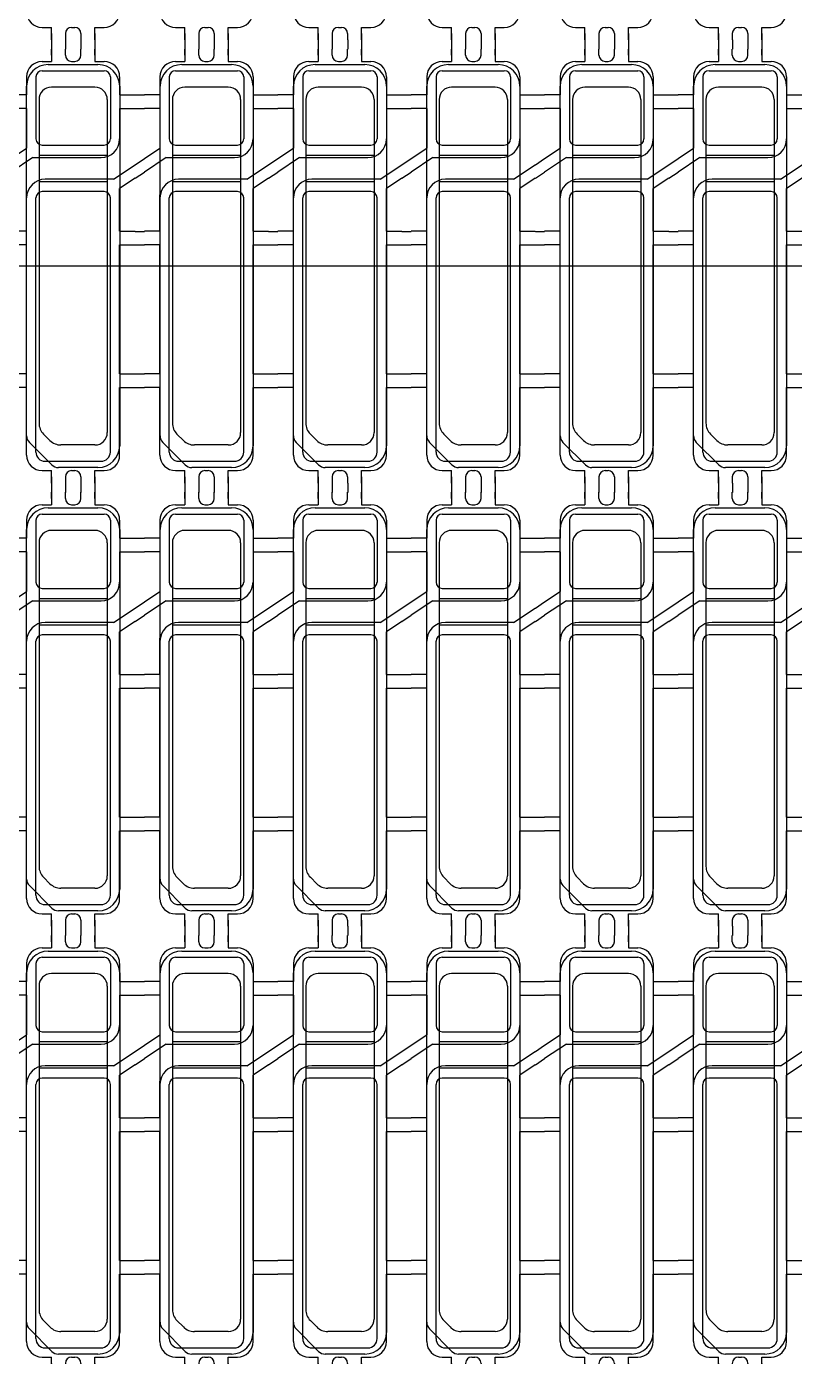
# Model space of a CAD drawing. Header units: millimetres. Extents: x -992 to 1678, y 98 to 1000.
# Drawn here: x -688.29 to -675.91, y 553.78 to 575.23 of the extents above; entities that cross this region are included whole.
import ezdxf

# ---------------------------------------------------------------- set-up
doc = ezdxf.new("R2010")
doc.units = ezdxf.units.MM
doc.linetypes.add('CENTER', pattern=[10.16, 6.35, -1.27, 1.27, -1.27])
for name, color, linetype in [('1', 3, 'Continuous'), ('b etching', 1, 'Continuous'), ('CEN', 8, 'CENTER'), ('PPA', 2, 'Continuous')]:
    doc.layers.add(name, color=color, linetype=linetype)

# ---------------------------------------------------------------- blocks, each defined once
blk = doc.blocks.new('e1')
at = {"layer": '1'}
for p, q in [((-947.058, 906.581), (-947.058, 906.481)), ((-947.058, 906.481), (-947.058, 906.581)), ((-947.058, 906.581), (-947.058, 906.381)), ((-946.358, 906.581), (-946.358, 906.481)), ((-946.358, 906.481), (-946.358, 906.581)), ((-946.358, 906.581), (-946.358, 906.381)), ((-946.358, 906.381), (-946.208, 906.381)), ((-947.458, 906.131), (-947.458, 905.841)), ((-945.958, 906.131), (-945.958, 905.841)), ((-947.458, 905.841), (-947.708, 905.841)), ((-945.958, 905.841), (-945.708, 905.841)), ((-947.458, 905.621), (-947.708, 905.621)), ((-947.458, 905.621), (-947.458, 904.981)), ((-945.958, 905.621), (-945.958, 905.131)), ((-945.958, 905.621), (-945.708, 905.621)), ((-947.358, 904.831), (-946.258, 904.831)), ((-946.058, 904.481), (-947.158, 904.481)), ((-947.458, 903.641), (-947.458, 904.231)), ((-945.958, 903.641), (-945.958, 904.331)), ((-947.458, 903.641), (-947.708, 903.641)), ((-945.958, 903.641), (-945.708, 903.641)), ((-947.458, 903.421), (-947.708, 903.421)), ((-947.458, 901.341), (-947.458, 903.421)), ((-945.958, 901.341), (-945.958, 903.421)), ((-945.958, 903.421), (-945.708, 903.421)), ((-947.458, 901.341), (-947.708, 901.341)), ((-945.958, 901.341), (-945.708, 901.341)), ((-947.458, 901.121), (-947.708, 901.121)), ((-947.458, 900.031), (-947.458, 901.121)), ((-945.958, 900.031), (-945.958, 901.121)), ((-945.958, 901.121), (-945.708, 901.121)), ((-947.058, 899.581), (-947.058, 899.781)), ((-947.058, 899.581), (-947.058, 899.681)), ((-947.058, 899.681), (-947.058, 899.581)), ((-946.358, 899.781), (-946.208, 899.781)), ((-946.358, 899.581), (-946.358, 899.781)), ((-946.358, 899.581), (-946.358, 899.681)), ((-946.358, 899.681), (-946.358, 899.581))]:
    blk.add_line(p, q, dxfattribs=at)
at = {"layer": '1', "linetype": 'ByBlock'}
for p, q in [((-946.833, 906.481), (-946.833, 906.581)), ((-946.583, 906.481), (-946.583, 906.581)), ((-947.208, 906.381), (-947.058, 906.381)), ((-946.733, 906.381), (-946.683, 906.381)), ((-947.708, 904.814), (-947.458, 904.981)), ((-947.358, 904.831), (-947.708, 904.597)), ((-946.058, 904.481), (-945.708, 904.714)), ((-945.708, 904.497), (-945.958, 904.331)), ((-947.208, 899.781), (-947.058, 899.781)), ((-946.833, 899.681), (-946.833, 899.581)), ((-946.733, 899.781), (-946.683, 899.781)), ((-946.583, 899.681), (-946.583, 899.581))]:
    blk.add_line(p, q, dxfattribs=at)
for centre, start, end in [((-946.733, 906.481), 180, 270), ((-946.683, 906.481), 270, 0), ((-946.733, 899.681), 90, 180), ((-946.683, 899.681), 0, 90)]:
    blk.add_arc(centre, 0.1, start, end, dxfattribs=at)
at = {"layer": '1'}
for centre, radius, start, end in [((-947.208, 906.131), 0.25, 90, 180), ((-946.208, 906.131), 0.25, 0, 90), ((-946.258, 905.131), 0.3, 270, 0), ((-947.158, 904.181), 0.3, 90, 180), ((-947.208, 900.031), 0.25, 180, 270), ((-946.208, 900.031), 0.25, 270, 0)]:
    blk.add_arc(centre, radius, start, end, dxfattribs=at)
blk = doc.blocks.new('e2')
at = {"layer": 'b etching', "linetype": 'ByBlock'}
for p, q in [((-947.308, 906.131), (-947.308, 905.131)), ((-947.208, 906.231), (-946.208, 906.231)), ((-946.108, 906.131), (-946.108, 905.131)), ((-947.208, 905.031), (-946.208, 905.031)), ((-947.308, 900.081), (-947.308, 904.181)), ((-946.208, 904.281), (-947.208, 904.281)), ((-946.108, 900.081), (-946.108, 904.181)), ((-947.158, 899.931), (-946.258, 899.931))]:
    blk.add_line(p, q, dxfattribs=at)
for centre, radius, start, end in [((-947.208, 906.131), 0.1, 90, 180), ((-946.208, 906.131), 0.1, 360, 90), ((-947.208, 905.131), 0.1, 180, 270), ((-946.208, 905.131), 0.1, 270, 360), ((-947.208, 904.181), 0.1, 90, 180), ((-946.208, 904.181), 0.1, 0, 90), ((-947.158, 900.081), 0.15, 180, 270), ((-946.258, 900.081), 0.15, 270, 0)]:
    blk.add_arc(centre, radius, start, end, dxfattribs=at)

msp = doc.modelspace()

# ---------------------------------------------------------------- linework, layer by layer
at = {"layer": '1', "linetype": 'ByBlock'}
for p, q in [((-687.88553085, 575.02062093), (-687.88553085, 574.87062093)), ((-687.66053085, 575.02062093), (-687.66053085, 574.87062093)), ((-687.41053085, 575.02062093), (-687.41053085, 574.87062093)), ((-687.18553085, 575.02062093), (-687.18553085, 574.87062093)), ((-685.73553085, 575.02062093), (-685.73553085, 574.87062093)), ((-685.51053085, 575.02062093), (-685.51053085, 574.87062093)), ((-685.26053085, 575.02062093), (-685.26053085, 574.87062093)), ((-685.03553085, 575.02062093), (-685.03553085, 574.87062093)), ((-683.58553085, 575.02062093), (-683.58553085, 574.87062093)), ((-683.36053085, 575.02062093), (-683.36053085, 574.87062093)), ((-683.11053085, 575.02062093), (-683.11053085, 574.87062093)), ((-682.88553085, 575.02062093), (-682.88553085, 574.87062093)), ((-681.43553085, 575.02062093), (-681.43553085, 574.87062093)), ((-681.21053085, 575.02062093), (-681.21053085, 574.87062093)), ((-680.96053085, 575.02062093), (-680.96053085, 574.87062093)), ((-680.73553085, 575.02062093), (-680.73553085, 574.87062093)), ((-679.28553085, 575.02062093), (-679.28553085, 574.87062093)), ((-679.06053085, 575.02062093), (-679.06053085, 574.87062093)), ((-678.81053085, 575.02062093), (-678.81053085, 574.87062093)), ((-678.58553085, 575.02062093), (-678.58553085, 574.87062093)), ((-677.13553085, 575.02062093), (-677.13553085, 574.87062093)), ((-676.91053085, 575.02062093), (-676.91053085, 574.87062093)), ((-676.66053085, 575.02062093), (-676.66053085, 574.87062093)), ((-676.43553085, 575.02062093), (-676.43553085, 574.87062093)), ((-686.53553085, 574.13062093), (-686.38553085, 574.13062093)), ((-684.38553085, 574.13062093), (-684.23553085, 574.13062093)), ((-682.23553085, 574.13062093), (-682.08553085, 574.13062093)), ((-680.08553085, 574.13062093), (-679.93553085, 574.13062093)), ((-677.93553085, 574.13062093), (-677.78553085, 574.13062093)), ((-686.53553085, 573.91062093), (-686.38553085, 573.91062093)), ((-684.38553085, 573.91062093), (-684.23553085, 573.91062093)), ((-682.23553085, 573.91062093), (-682.08553085, 573.91062093)), ((-680.08553085, 573.91062093), (-679.93553085, 573.91062093)), ((-677.93553085, 573.91062093), (-677.78553085, 573.91062093)), ((-686.53553085, 573.00395426), (-686.38553085, 573.10395426)), ((-684.38553085, 573.00395426), (-684.23553085, 573.10395426)), ((-682.23553085, 573.00395426), (-682.08553085, 573.10395426)), ((-680.08553085, 573.00395426), (-679.93553085, 573.10395426)), ((-677.93553085, 573.00395426), (-677.78553085, 573.10395426)), ((-686.53553085, 572.78728759), (-686.38553085, 572.88728759)), ((-684.38553085, 572.78728759), (-684.23553085, 572.88728759)), ((-682.23553085, 572.78728759), (-682.08553085, 572.88728759)), ((-680.08553085, 572.78728759), (-679.93553085, 572.88728759)), ((-677.93553085, 572.78728759), (-677.78553085, 572.88728759)), ((-686.53553085, 571.93062093), (-686.38553085, 571.93062093)), ((-684.38553085, 571.93062093), (-684.23553085, 571.93062093)), ((-682.23553085, 571.93062093), (-682.08553085, 571.93062093)), ((-680.08553085, 571.93062093), (-679.93553085, 571.93062093)), ((-677.93553085, 571.93062093), (-677.78553085, 571.93062093)), ((-686.53553085, 571.71062093), (-686.38553085, 571.71062093)), ((-684.38553085, 571.71062093), (-684.23553085, 571.71062093)), ((-682.23553085, 571.71062093), (-682.08553085, 571.71062093)), ((-680.08553085, 571.71062093), (-679.93553085, 571.71062093)), ((-677.93553085, 571.71062093), (-677.78553085, 571.71062093)), ((-686.53553085, 569.63062093), (-686.38553085, 569.63062093)), ((-684.38553085, 569.63062093), (-684.23553085, 569.63062093)), ((-682.23553085, 569.63062093), (-682.08553085, 569.63062093)), ((-680.08553085, 569.63062093), (-679.93553085, 569.63062093)), ((-677.93553085, 569.63062093), (-677.78553085, 569.63062093)), ((-686.53553085, 569.41062093), (-686.38553085, 569.41062093)), ((-684.38553085, 569.41062093), (-684.23553085, 569.41062093)), ((-682.23553085, 569.41062093), (-682.08553085, 569.41062093)), ((-680.08553085, 569.41062093), (-679.93553085, 569.41062093)), ((-677.93553085, 569.41062093), (-677.78553085, 569.41062093)), ((-687.88553085, 567.87062093), (-687.88553085, 567.72062093)), ((-687.66053085, 567.87062093), (-687.66053085, 567.72062093)), ((-687.41053085, 567.87062093), (-687.41053085, 567.72062093)), ((-687.18553085, 567.87062093), (-687.18553085, 567.72062093)), ((-685.73553085, 567.87062093), (-685.73553085, 567.72062093)), ((-685.51053085, 567.87062093), (-685.51053085, 567.72062093)), ((-685.26053085, 567.87062093), (-685.26053085, 567.72062093)), ((-685.03553085, 567.87062093), (-685.03553085, 567.72062093)), ((-683.58553085, 567.87062093), (-683.58553085, 567.72062093)), ((-683.36053085, 567.87062093), (-683.36053085, 567.72062093)), ((-683.11053085, 567.87062093), (-683.11053085, 567.72062093)), ((-682.88553085, 567.87062093), (-682.88553085, 567.72062093)), ((-681.43553085, 567.87062093), (-681.43553085, 567.72062093)), ((-681.21053085, 567.87062093), (-681.21053085, 567.72062093)), ((-680.96053085, 567.87062093), (-680.96053085, 567.72062093)), ((-680.73553085, 567.87062093), (-680.73553085, 567.72062093)), ((-679.28553085, 567.87062093), (-679.28553085, 567.72062093)), ((-679.06053085, 567.87062093), (-679.06053085, 567.72062093)), ((-678.81053085, 567.87062093), (-678.81053085, 567.72062093)), ((-678.58553085, 567.87062093), (-678.58553085, 567.72062093)), ((-677.13553085, 567.87062093), (-677.13553085, 567.72062093)), ((-676.91053085, 567.87062093), (-676.91053085, 567.72062093)), ((-676.66053085, 567.87062093), (-676.66053085, 567.72062093)), ((-676.43553085, 567.87062093), (-676.43553085, 567.72062093)), ((-686.53553085, 566.98062093), (-686.38553085, 566.98062093)), ((-684.38553085, 566.98062093), (-684.23553085, 566.98062093)), ((-682.23553085, 566.98062093), (-682.08553085, 566.98062093)), ((-680.08553085, 566.98062093), (-679.93553085, 566.98062093)), ((-677.93553085, 566.98062093), (-677.78553085, 566.98062093)), ((-686.53553085, 566.76062093), (-686.38553085, 566.76062093)), ((-684.38553085, 566.76062093), (-684.23553085, 566.76062093)), ((-682.23553085, 566.76062093), (-682.08553085, 566.76062093)), ((-680.08553085, 566.76062093), (-679.93553085, 566.76062093)), ((-677.93553085, 566.76062093), (-677.78553085, 566.76062093)), ((-686.53553085, 565.85395426), (-686.38553085, 565.95395426)), ((-684.38553085, 565.85395426), (-684.23553085, 565.95395426)), ((-682.23553085, 565.85395426), (-682.08553085, 565.95395426)), ((-680.08553085, 565.85395426), (-679.93553085, 565.95395426)), ((-677.93553085, 565.85395426), (-677.78553085, 565.95395426)), ((-686.53553085, 565.63728759), (-686.38553085, 565.73728759)), ((-684.38553085, 565.63728759), (-684.23553085, 565.73728759)), ((-682.23553085, 565.63728759), (-682.08553085, 565.73728759)), ((-680.08553085, 565.63728759), (-679.93553085, 565.73728759)), ((-677.93553085, 565.63728759), (-677.78553085, 565.73728759)), ((-686.53553085, 564.78062093), (-686.38553085, 564.78062093)), ((-684.38553085, 564.78062093), (-684.23553085, 564.78062093)), ((-682.23553085, 564.78062093), (-682.08553085, 564.78062093)), ((-680.08553085, 564.78062093), (-679.93553085, 564.78062093)), ((-677.93553085, 564.78062093), (-677.78553085, 564.78062093)), ((-686.53553085, 564.56062093), (-686.38553085, 564.56062093)), ((-684.38553085, 564.56062093), (-684.23553085, 564.56062093)), ((-682.23553085, 564.56062093), (-682.08553085, 564.56062093)), ((-680.08553085, 564.56062093), (-679.93553085, 564.56062093)), ((-677.93553085, 564.56062093), (-677.78553085, 564.56062093)), ((-686.53553085, 562.48062093), (-686.38553085, 562.48062093)), ((-684.38553085, 562.48062093), (-684.23553085, 562.48062093)), ((-682.23553085, 562.48062093), (-682.08553085, 562.48062093)), ((-680.08553085, 562.48062093), (-679.93553085, 562.48062093)), ((-677.93553085, 562.48062093), (-677.78553085, 562.48062093)), ((-686.53553085, 562.26062093), (-686.38553085, 562.26062093)), ((-684.38553085, 562.26062093), (-684.23553085, 562.26062093)), ((-682.23553085, 562.26062093), (-682.08553085, 562.26062093)), ((-680.08553085, 562.26062093), (-679.93553085, 562.26062093)), ((-677.93553085, 562.26062093), (-677.78553085, 562.26062093)), ((-687.88553085, 560.72062093), (-687.88553085, 560.57062093)), ((-687.66053085, 560.72062093), (-687.66053085, 560.57062093)), ((-687.41053085, 560.72062093), (-687.41053085, 560.57062093)), ((-687.18553085, 560.72062093), (-687.18553085, 560.57062093)), ((-685.73553085, 560.72062093), (-685.73553085, 560.57062093)), ((-685.51053085, 560.72062093), (-685.51053085, 560.57062093)), ((-685.26053085, 560.72062093), (-685.26053085, 560.57062093)), ((-685.03553085, 560.72062093), (-685.03553085, 560.57062093)), ((-683.58553085, 560.72062093), (-683.58553085, 560.57062093)), ((-683.36053085, 560.72062093), (-683.36053085, 560.57062093)), ((-683.11053085, 560.72062093), (-683.11053085, 560.57062093)), ((-682.88553085, 560.72062093), (-682.88553085, 560.57062093)), ((-681.43553085, 560.72062093), (-681.43553085, 560.57062093)), ((-681.21053085, 560.72062093), (-681.21053085, 560.57062093)), ((-680.96053085, 560.72062093), (-680.96053085, 560.57062093)), ((-680.73553085, 560.72062093), (-680.73553085, 560.57062093)), ((-679.28553085, 560.72062093), (-679.28553085, 560.57062093)), ((-679.06053085, 560.72062093), (-679.06053085, 560.57062093)), ((-678.81053085, 560.72062093), (-678.81053085, 560.57062093)), ((-678.58553085, 560.72062093), (-678.58553085, 560.57062093)), ((-677.13553085, 560.72062093), (-677.13553085, 560.57062093)), ((-676.91053085, 560.72062093), (-676.91053085, 560.57062093)), ((-676.66053085, 560.72062093), (-676.66053085, 560.57062093)), ((-676.43553085, 560.72062093), (-676.43553085, 560.57062093)), ((-686.53553085, 559.83062093), (-686.38553085, 559.83062093)), ((-684.38553085, 559.83062093), (-684.23553085, 559.83062093)), ((-682.23553085, 559.83062093), (-682.08553085, 559.83062093)), ((-680.08553085, 559.83062093), (-679.93553085, 559.83062093)), ((-677.93553085, 559.83062093), (-677.78553085, 559.83062093)), ((-686.53553085, 559.61062093), (-686.38553085, 559.61062093)), ((-684.38553085, 559.61062093), (-684.23553085, 559.61062093)), ((-682.23553085, 559.61062093), (-682.08553085, 559.61062093)), ((-680.08553085, 559.61062093), (-679.93553085, 559.61062093)), ((-677.93553085, 559.61062093), (-677.78553085, 559.61062093)), ((-686.53553085, 558.70395426), (-686.38553085, 558.80395426)), ((-684.38553085, 558.70395426), (-684.23553085, 558.80395426)), ((-682.23553085, 558.70395426), (-682.08553085, 558.80395426)), ((-680.08553085, 558.70395426), (-679.93553085, 558.80395426)), ((-677.93553085, 558.70395426), (-677.78553085, 558.80395426)), ((-686.53553085, 558.48728759), (-686.38553085, 558.58728759)), ((-684.38553085, 558.48728759), (-684.23553085, 558.58728759)), ((-682.23553085, 558.48728759), (-682.08553085, 558.58728759)), ((-680.08553085, 558.48728759), (-679.93553085, 558.58728759)), ((-677.93553085, 558.48728759), (-677.78553085, 558.58728759)), ((-686.53553085, 557.63062093), (-686.38553085, 557.63062093)), ((-684.38553085, 557.63062093), (-684.23553085, 557.63062093)), ((-682.23553085, 557.63062093), (-682.08553085, 557.63062093)), ((-680.08553085, 557.63062093), (-679.93553085, 557.63062093)), ((-677.93553085, 557.63062093), (-677.78553085, 557.63062093)), ((-686.53553085, 557.41062093), (-686.38553085, 557.41062093)), ((-684.38553085, 557.41062093), (-684.23553085, 557.41062093)), ((-682.23553085, 557.41062093), (-682.08553085, 557.41062093)), ((-680.08553085, 557.41062093), (-679.93553085, 557.41062093)), ((-677.93553085, 557.41062093), (-677.78553085, 557.41062093)), ((-686.53553085, 555.33062093), (-686.38553085, 555.33062093)), ((-684.38553085, 555.33062093), (-684.23553085, 555.33062093)), ((-682.23553085, 555.33062093), (-682.08553085, 555.33062093)), ((-680.08553085, 555.33062093), (-679.93553085, 555.33062093)), ((-677.93553085, 555.33062093), (-677.78553085, 555.33062093)), ((-686.53553085, 555.11062093), (-686.38553085, 555.11062093)), ((-684.38553085, 555.11062093), (-684.23553085, 555.11062093)), ((-682.23553085, 555.11062093), (-682.08553085, 555.11062093)), ((-680.08553085, 555.11062093), (-679.93553085, 555.11062093)), ((-677.93553085, 555.11062093), (-677.78553085, 555.11062093))]:
    msp.add_line(p, q, dxfattribs=at)
at = {"layer": 'CEN', "linetype": 'ByBlock'}
msp.add_line((-650.66508095, 571.37062093), (-912.43297569, 571.37062093), dxfattribs=at)
at = {"layer": 'PPA', "linetype": 'ByBlock'}
for p, q in [((-687.93553085, 574.62062093), (-687.13553085, 574.62062093)), ((-685.78553085, 574.62062093), (-684.98553085, 574.62062093)), ((-683.63553085, 574.62062093), (-682.83553085, 574.62062093)), ((-681.48553085, 574.62062093), (-680.68553085, 574.62062093)), ((-679.33553085, 574.62062093), (-678.53553085, 574.62062093)), ((-677.18553085, 574.62062093), (-676.38553085, 574.62062093)), ((-688.28553085, 568.63275296), (-688.28553085, 574.27062093)), ((-687.18553085, 574.25698456), (-687.88553085, 574.25698456)), ((-686.78553085, 574.27062093), (-686.78553085, 568.47062093)), ((-686.13553085, 568.63275296), (-686.13553085, 574.27062093)), ((-685.03553085, 574.25698456), (-685.73553085, 574.25698456)), ((-684.63553085, 574.27062093), (-684.63553085, 568.47062093)), ((-683.98553085, 568.63275296), (-683.98553085, 574.27062093)), ((-682.88553085, 574.25698456), (-683.58553085, 574.25698456)), ((-682.48553085, 574.27062093), (-682.48553085, 568.47062093)), ((-681.83553085, 568.63275296), (-681.83553085, 574.27062093)), ((-680.73553085, 574.25698456), (-681.43553085, 574.25698456)), ((-680.33553085, 574.27062093), (-680.33553085, 568.47062093)), ((-679.68553085, 568.63275296), (-679.68553085, 574.27062093)), ((-678.58553085, 574.25698456), (-679.28553085, 574.25698456)), ((-678.18553085, 574.27062093), (-678.18553085, 568.47062093)), ((-677.53553085, 568.63275296), (-677.53553085, 574.27062093)), ((-676.43553085, 574.25698456), (-677.13553085, 574.25698456)), ((-676.03553085, 574.27062093), (-676.03553085, 568.47062093)), ((-688.08553085, 574.05698456), (-688.08553085, 568.83781068)), ((-686.98553085, 574.05698456), (-686.98553085, 568.68425729)), ((-685.93553085, 574.05698456), (-685.93553085, 568.83781068)), ((-684.83553085, 574.05698456), (-684.83553085, 568.68425729)), ((-683.78553085, 574.05698456), (-683.78553085, 568.83781068)), ((-682.68553085, 574.05698456), (-682.68553085, 568.68425729)), ((-681.63553085, 574.05698456), (-681.63553085, 568.83781068)), ((-680.53553085, 574.05698456), (-680.53553085, 568.68425729)), ((-679.48553085, 574.05698456), (-679.48553085, 568.83781068)), ((-678.38553085, 574.05698456), (-678.38553085, 568.68425729)), ((-677.33553085, 574.05698456), (-677.33553085, 568.83781068)), ((-676.23553085, 574.05698456), (-676.23553085, 568.68425729)), ((-688.08553085, 573.16062093), (-686.98553085, 573.16062093)), ((-685.93553085, 573.16062093), (-684.83553085, 573.16062093)), ((-683.78553085, 573.16062093), (-682.68553085, 573.16062093)), ((-681.63553085, 573.16062093), (-680.53553085, 573.16062093)), ((-679.48553085, 573.16062093), (-678.38553085, 573.16062093)), ((-677.33553085, 573.16062093), (-676.23553085, 573.16062093)), ((-686.98553085, 572.73062093), (-688.08553085, 572.73062093)), ((-684.83553085, 572.73062093), (-685.93553085, 572.73062093)), ((-682.68553085, 572.73062093), (-683.78553085, 572.73062093)), ((-680.53553085, 572.73062093), (-681.63553085, 572.73062093)), ((-678.38553085, 572.73062093), (-679.48553085, 572.73062093)), ((-676.23553085, 572.73062093), (-677.33553085, 572.73062093)), ((-688.01230754, 568.66103399), (-687.90875415, 568.5574806)), ((-685.86230754, 568.66103399), (-685.75875415, 568.5574806)), ((-683.71230754, 568.66103399), (-683.60875415, 568.5574806)), ((-681.56230754, 568.66103399), (-681.45875415, 568.5574806)), ((-679.41230754, 568.66103399), (-679.30875415, 568.5574806)), ((-677.26230754, 568.66103399), (-677.15875415, 568.5574806)), ((-688.24159687, 568.52668695), (-687.87946483, 568.16455491)), ((-687.18553085, 568.48425729), (-687.73197746, 568.48425729)), ((-686.09159687, 568.52668695), (-685.72946483, 568.16455491)), ((-685.03553085, 568.48425729), (-685.58197746, 568.48425729)), ((-683.94159687, 568.52668695), (-683.57946483, 568.16455491)), ((-682.88553085, 568.48425729), (-683.43197746, 568.48425729)), ((-681.79159687, 568.52668695), (-681.42946483, 568.16455491)), ((-680.73553085, 568.48425729), (-681.28197746, 568.48425729)), ((-679.64159687, 568.52668695), (-679.27946483, 568.16455491)), ((-678.58553085, 568.48425729), (-679.13197746, 568.48425729)), ((-677.49159687, 568.52668695), (-677.12946483, 568.16455491)), ((-676.43553085, 568.48425729), (-676.98197746, 568.48425729)), ((-687.13553085, 568.12062093), (-687.77339881, 568.12062093)), ((-684.98553085, 568.12062093), (-685.62339881, 568.12062093)), ((-682.83553085, 568.12062093), (-683.47339881, 568.12062093)), ((-680.68553085, 568.12062093), (-681.32339881, 568.12062093)), ((-678.53553085, 568.12062093), (-679.17339881, 568.12062093)), ((-676.38553085, 568.12062093), (-677.02339881, 568.12062093)), ((-687.93553085, 567.47062093), (-687.13553085, 567.47062093)), ((-685.78553085, 567.47062093), (-684.98553085, 567.47062093)), ((-683.63553085, 567.47062093), (-682.83553085, 567.47062093)), ((-681.48553085, 567.47062093), (-680.68553085, 567.47062093)), ((-679.33553085, 567.47062093), (-678.53553085, 567.47062093)), ((-677.18553085, 567.47062093), (-676.38553085, 567.47062093)), ((-688.28553085, 561.48275296), (-688.28553085, 567.12062093)), ((-687.18553085, 567.10698456), (-687.88553085, 567.10698456)), ((-686.78553085, 567.12062093), (-686.78553085, 561.32062093)), ((-686.13553085, 561.48275296), (-686.13553085, 567.12062093)), ((-685.03553085, 567.10698456), (-685.73553085, 567.10698456)), ((-684.63553085, 567.12062093), (-684.63553085, 561.32062093)), ((-683.98553085, 561.48275296), (-683.98553085, 567.12062093)), ((-682.88553085, 567.10698456), (-683.58553085, 567.10698456)), ((-682.48553085, 567.12062093), (-682.48553085, 561.32062093)), ((-681.83553085, 561.48275296), (-681.83553085, 567.12062093)), ((-680.73553085, 567.10698456), (-681.43553085, 567.10698456)), ((-680.33553085, 567.12062093), (-680.33553085, 561.32062093)), ((-679.68553085, 561.48275296), (-679.68553085, 567.12062093)), ((-678.58553085, 567.10698456), (-679.28553085, 567.10698456)), ((-678.18553085, 567.12062093), (-678.18553085, 561.32062093)), ((-677.53553085, 561.48275296), (-677.53553085, 567.12062093)), ((-676.43553085, 567.10698456), (-677.13553085, 567.10698456)), ((-676.03553085, 567.12062093), (-676.03553085, 561.32062093)), ((-688.08553085, 566.90698456), (-688.08553085, 561.68781068)), ((-686.98553085, 566.90698456), (-686.98553085, 561.53425729)), ((-685.93553085, 566.90698456), (-685.93553085, 561.68781068)), ((-684.83553085, 566.90698456), (-684.83553085, 561.53425729)), ((-683.78553085, 566.90698456), (-683.78553085, 561.68781068)), ((-682.68553085, 566.90698456), (-682.68553085, 561.53425729)), ((-681.63553085, 566.90698456), (-681.63553085, 561.68781068)), ((-680.53553085, 566.90698456), (-680.53553085, 561.53425729)), ((-679.48553085, 566.90698456), (-679.48553085, 561.68781068)), ((-678.38553085, 566.90698456), (-678.38553085, 561.53425729)), ((-677.33553085, 566.90698456), (-677.33553085, 561.68781068)), ((-676.23553085, 566.90698456), (-676.23553085, 561.53425729)), ((-688.08553085, 566.01062093), (-686.98553085, 566.01062093)), ((-685.93553085, 566.01062093), (-684.83553085, 566.01062093)), ((-683.78553085, 566.01062093), (-682.68553085, 566.01062093)), ((-681.63553085, 566.01062093), (-680.53553085, 566.01062093)), ((-679.48553085, 566.01062093), (-678.38553085, 566.01062093)), ((-677.33553085, 566.01062093), (-676.23553085, 566.01062093)), ((-686.98553085, 565.58062093), (-688.08553085, 565.58062093)), ((-684.83553085, 565.58062093), (-685.93553085, 565.58062093)), ((-682.68553085, 565.58062093), (-683.78553085, 565.58062093)), ((-680.53553085, 565.58062093), (-681.63553085, 565.58062093)), ((-678.38553085, 565.58062093), (-679.48553085, 565.58062093)), ((-676.23553085, 565.58062093), (-677.33553085, 565.58062093)), ((-688.24159687, 561.37668695), (-687.87946483, 561.01455491)), ((-688.01230754, 561.51103399), (-687.90875415, 561.4074806)), ((-686.09159687, 561.37668695), (-685.72946483, 561.01455491)), ((-685.86230754, 561.51103399), (-685.75875415, 561.4074806)), ((-683.94159687, 561.37668695), (-683.57946483, 561.01455491)), ((-683.71230754, 561.51103399), (-683.60875415, 561.4074806)), ((-681.79159687, 561.37668695), (-681.42946483, 561.01455491)), ((-681.56230754, 561.51103399), (-681.45875415, 561.4074806)), ((-679.64159687, 561.37668695), (-679.27946483, 561.01455491)), ((-679.41230754, 561.51103399), (-679.30875415, 561.4074806)), ((-677.49159687, 561.37668695), (-677.12946483, 561.01455491)), ((-677.26230754, 561.51103399), (-677.15875415, 561.4074806)), ((-687.18553085, 561.33425729), (-687.73197746, 561.33425729)), ((-685.03553085, 561.33425729), (-685.58197746, 561.33425729)), ((-682.88553085, 561.33425729), (-683.43197746, 561.33425729)), ((-680.73553085, 561.33425729), (-681.28197746, 561.33425729)), ((-678.58553085, 561.33425729), (-679.13197746, 561.33425729)), ((-676.43553085, 561.33425729), (-676.98197746, 561.33425729)), ((-687.13553085, 560.97062093), (-687.77339881, 560.97062093)), ((-684.98553085, 560.97062093), (-685.62339881, 560.97062093)), ((-682.83553085, 560.97062093), (-683.47339881, 560.97062093)), ((-680.68553085, 560.97062093), (-681.32339881, 560.97062093)), ((-678.53553085, 560.97062093), (-679.17339881, 560.97062093)), ((-676.38553085, 560.97062093), (-677.02339881, 560.97062093)), ((-687.93553085, 560.32062093), (-687.13553085, 560.32062093)), ((-685.78553085, 560.32062093), (-684.98553085, 560.32062093)), ((-683.63553085, 560.32062093), (-682.83553085, 560.32062093)), ((-681.48553085, 560.32062093), (-680.68553085, 560.32062093)), ((-679.33553085, 560.32062093), (-678.53553085, 560.32062093)), ((-677.18553085, 560.32062093), (-676.38553085, 560.32062093)), ((-688.28553085, 554.33275296), (-688.28553085, 559.97062093)), ((-687.18553085, 559.95698456), (-687.88553085, 559.95698456)), ((-686.78553085, 559.97062093), (-686.78553085, 554.17062093)), ((-686.13553085, 554.33275296), (-686.13553085, 559.97062093)), ((-685.03553085, 559.95698456), (-685.73553085, 559.95698456)), ((-684.63553085, 559.97062093), (-684.63553085, 554.17062093)), ((-683.98553085, 554.33275296), (-683.98553085, 559.97062093)), ((-682.88553085, 559.95698456), (-683.58553085, 559.95698456)), ((-682.48553085, 559.97062093), (-682.48553085, 554.17062093)), ((-681.83553085, 554.33275296), (-681.83553085, 559.97062093)), ((-680.73553085, 559.95698456), (-681.43553085, 559.95698456)), ((-680.33553085, 559.97062093), (-680.33553085, 554.17062093)), ((-679.68553085, 554.33275296), (-679.68553085, 559.97062093)), ((-678.58553085, 559.95698456), (-679.28553085, 559.95698456)), ((-678.18553085, 559.97062093), (-678.18553085, 554.17062093)), ((-677.53553085, 554.33275296), (-677.53553085, 559.97062093)), ((-676.43553085, 559.95698456), (-677.13553085, 559.95698456)), ((-676.03553085, 559.97062093), (-676.03553085, 554.17062093)), ((-688.08553085, 559.75698456), (-688.08553085, 554.53781068)), ((-686.98553085, 559.75698456), (-686.98553085, 554.38425729)), ((-685.93553085, 559.75698456), (-685.93553085, 554.53781068)), ((-684.83553085, 559.75698456), (-684.83553085, 554.38425729)), ((-683.78553085, 559.75698456), (-683.78553085, 554.53781068)), ((-682.68553085, 559.75698456), (-682.68553085, 554.38425729)), ((-681.63553085, 559.75698456), (-681.63553085, 554.53781068)), ((-680.53553085, 559.75698456), (-680.53553085, 554.38425729)), ((-679.48553085, 559.75698456), (-679.48553085, 554.53781068)), ((-678.38553085, 559.75698456), (-678.38553085, 554.38425729)), ((-677.33553085, 559.75698456), (-677.33553085, 554.53781068)), ((-676.23553085, 559.75698456), (-676.23553085, 554.38425729)), ((-688.08553085, 558.86062093), (-686.98553085, 558.86062093)), ((-685.93553085, 558.86062093), (-684.83553085, 558.86062093)), ((-683.78553085, 558.86062093), (-682.68553085, 558.86062093)), ((-681.63553085, 558.86062093), (-680.53553085, 558.86062093)), ((-679.48553085, 558.86062093), (-678.38553085, 558.86062093)), ((-677.33553085, 558.86062093), (-676.23553085, 558.86062093)), ((-686.98553085, 558.43062093), (-688.08553085, 558.43062093)), ((-684.83553085, 558.43062093), (-685.93553085, 558.43062093)), ((-682.68553085, 558.43062093), (-683.78553085, 558.43062093)), ((-680.53553085, 558.43062093), (-681.63553085, 558.43062093)), ((-678.38553085, 558.43062093), (-679.48553085, 558.43062093)), ((-676.23553085, 558.43062093), (-677.33553085, 558.43062093)), ((-688.01230754, 554.36103399), (-687.90875415, 554.2574806)), ((-685.86230754, 554.36103399), (-685.75875415, 554.2574806)), ((-683.71230754, 554.36103399), (-683.60875415, 554.2574806)), ((-681.56230754, 554.36103399), (-681.45875415, 554.2574806)), ((-679.41230754, 554.36103399), (-679.30875415, 554.2574806)), ((-677.26230754, 554.36103399), (-677.15875415, 554.2574806)), ((-688.24159687, 554.22668695), (-687.87946483, 553.86455491)), ((-687.18553085, 554.18425729), (-687.73197746, 554.18425729)), ((-686.09159687, 554.22668695), (-685.72946483, 553.86455491)), ((-685.03553085, 554.18425729), (-685.58197746, 554.18425729)), ((-683.94159687, 554.22668695), (-683.57946483, 553.86455491)), ((-682.88553085, 554.18425729), (-683.43197746, 554.18425729)), ((-681.79159687, 554.22668695), (-681.42946483, 553.86455491)), ((-680.73553085, 554.18425729), (-681.28197746, 554.18425729)), ((-679.64159687, 554.22668695), (-679.27946483, 553.86455491)), ((-678.58553085, 554.18425729), (-679.13197746, 554.18425729)), ((-677.49159687, 554.22668695), (-677.12946483, 553.86455491)), ((-676.43553085, 554.18425729), (-676.98197746, 554.18425729)), ((-687.13553085, 553.82062093), (-687.77339881, 553.82062093)), ((-684.98553085, 553.82062093), (-685.62339881, 553.82062093)), ((-682.83553085, 553.82062093), (-683.47339881, 553.82062093)), ((-680.68553085, 553.82062093), (-681.32339881, 553.82062093)), ((-678.53553085, 553.82062093), (-679.17339881, 553.82062093)), ((-676.38553085, 553.82062093), (-677.02339881, 553.82062093))]:
    msp.add_line(p, q, dxfattribs=at)
for centre, radius, start, end in [((-687.93553085, 574.27062093), 0.35, 90, 180), ((-687.13553085, 574.27062093), 0.35, 0, 90), ((-685.78553085, 574.27062093), 0.35, 90, 180), ((-684.98553085, 574.27062093), 0.35, 0, 90), ((-683.63553085, 574.27062093), 0.35, 90, 180), ((-682.83553085, 574.27062093), 0.35, 0, 90), ((-681.48553085, 574.27062093), 0.35, 90, 180), ((-680.68553085, 574.27062093), 0.35, 0, 90), ((-679.33553085, 574.27062093), 0.35, 90, 180), ((-678.53553085, 574.27062093), 0.35, 0, 90), ((-677.18553085, 574.27062093), 0.35, 90, 180), ((-676.38553085, 574.27062093), 0.35, 0, 90), ((-687.88553085, 574.05698456), 0.2, 90, 180), ((-687.18553085, 574.05698456), 0.2, 0, 90), ((-685.73553085, 574.05698456), 0.2, 90, 180), ((-685.03553085, 574.05698456), 0.2, 0, 90), ((-683.58553085, 574.05698456), 0.2, 90, 180), ((-682.88553085, 574.05698456), 0.2, 0, 90), ((-681.43553085, 574.05698456), 0.2, 90, 180), ((-680.73553085, 574.05698456), 0.2, 0, 90), ((-679.28553085, 574.05698456), 0.2, 90, 180), ((-678.58553085, 574.05698456), 0.2, 0, 90), ((-677.13553085, 574.05698456), 0.2, 90, 180), ((-676.43553085, 574.05698456), 0.2, 0, 90), ((-687.83553085, 568.83781068), 0.25, 180, 225), ((-687.18553085, 568.68425729), 0.2, 270, 0), ((-685.68553085, 568.83781068), 0.25, 180, 225), ((-685.03553085, 568.68425729), 0.2, 270, 0), ((-683.53553085, 568.83781068), 0.25, 180, 225), ((-682.88553085, 568.68425729), 0.2, 270, 0), ((-681.38553085, 568.83781068), 0.25, 180, 225), ((-680.73553085, 568.68425729), 0.2, 270, 0), ((-679.23553085, 568.83781068), 0.25, 180, 225), ((-678.58553085, 568.68425729), 0.2, 270, 0), ((-677.08553085, 568.83781068), 0.25, 180, 225), ((-676.43553085, 568.68425729), 0.2, 270, 0), ((-688.13553085, 568.63275296), 0.15, 180, 225), ((-687.73197746, 568.73425729), 0.25, 225, 270), ((-687.13553085, 568.47062093), 0.35, 270, 0), ((-685.98553085, 568.63275296), 0.15, 180, 225), ((-685.58197746, 568.73425729), 0.25, 225, 270), ((-684.98553085, 568.47062093), 0.35, 270, 0), ((-683.83553085, 568.63275296), 0.15, 180, 225), ((-683.43197746, 568.73425729), 0.25, 225, 270), ((-682.83553085, 568.47062093), 0.35, 270, 0), ((-681.68553085, 568.63275296), 0.15, 180, 225), ((-681.28197746, 568.73425729), 0.25, 225, 270), ((-680.68553085, 568.47062093), 0.35, 270, 0), ((-679.53553085, 568.63275296), 0.15, 180, 225), ((-679.13197746, 568.73425729), 0.25, 225, 270), ((-678.53553085, 568.47062093), 0.35, 270, 0), ((-677.38553085, 568.63275296), 0.15, 180, 225), ((-676.98197746, 568.73425729), 0.25, 225, 270), ((-676.38553085, 568.47062093), 0.35, 270, 0), ((-687.77339881, 568.27062093), 0.15, 225, 270), ((-685.62339881, 568.27062093), 0.15, 225, 270), ((-683.47339881, 568.27062093), 0.15, 225, 270), ((-681.32339881, 568.27062093), 0.15, 225, 270), ((-679.17339881, 568.27062093), 0.15, 225, 270), ((-677.02339881, 568.27062093), 0.15, 225, 270), ((-687.93553085, 567.12062093), 0.35, 90, 180), ((-687.13553085, 567.12062093), 0.35, 0, 90), ((-685.78553085, 567.12062093), 0.35, 90, 180), ((-684.98553085, 567.12062093), 0.35, 0, 90), ((-683.63553085, 567.12062093), 0.35, 90, 180), ((-682.83553085, 567.12062093), 0.35, 0, 90), ((-681.48553085, 567.12062093), 0.35, 90, 180), ((-680.68553085, 567.12062093), 0.35, 0, 90), ((-679.33553085, 567.12062093), 0.35, 90, 180), ((-678.53553085, 567.12062093), 0.35, 0, 90), ((-677.18553085, 567.12062093), 0.35, 90, 180), ((-676.38553085, 567.12062093), 0.35, 0, 90), ((-687.88553085, 566.90698456), 0.2, 90, 180), ((-687.18553085, 566.90698456), 0.2, 0, 90), ((-685.73553085, 566.90698456), 0.2, 90, 180), ((-685.03553085, 566.90698456), 0.2, 0, 90), ((-683.58553085, 566.90698456), 0.2, 90, 180), ((-682.88553085, 566.90698456), 0.2, 0, 90), ((-681.43553085, 566.90698456), 0.2, 90, 180), ((-680.73553085, 566.90698456), 0.2, 0, 90), ((-679.28553085, 566.90698456), 0.2, 90, 180), ((-678.58553085, 566.90698456), 0.2, 0, 90), ((-677.13553085, 566.90698456), 0.2, 90, 180), ((-676.43553085, 566.90698456), 0.2, 0, 90), ((-687.83553085, 561.68781068), 0.25, 180, 225), ((-685.68553085, 561.68781068), 0.25, 180, 225), ((-683.53553085, 561.68781068), 0.25, 180, 225), ((-681.38553085, 561.68781068), 0.25, 180, 225), ((-679.23553085, 561.68781068), 0.25, 180, 225), ((-677.08553085, 561.68781068), 0.25, 180, 225), ((-688.13553085, 561.48275296), 0.15, 180, 225), ((-687.73197746, 561.58425729), 0.25, 225, 270), ((-687.18553085, 561.53425729), 0.2, 270, 0), ((-685.98553085, 561.48275296), 0.15, 180, 225), ((-685.58197746, 561.58425729), 0.25, 225, 270), ((-685.03553085, 561.53425729), 0.2, 270, 0), ((-683.83553085, 561.48275296), 0.15, 180, 225), ((-683.43197746, 561.58425729), 0.25, 225, 270), ((-682.88553085, 561.53425729), 0.2, 270, 0), ((-681.68553085, 561.48275296), 0.15, 180, 225), ((-681.28197746, 561.58425729), 0.25, 225, 270), ((-680.73553085, 561.53425729), 0.2, 270, 0), ((-679.53553085, 561.48275296), 0.15, 180, 225), ((-679.13197746, 561.58425729), 0.25, 225, 270), ((-678.58553085, 561.53425729), 0.2, 270, 0), ((-677.38553085, 561.48275296), 0.15, 180, 225), ((-676.98197746, 561.58425729), 0.25, 225, 270), ((-676.43553085, 561.53425729), 0.2, 270, 0), ((-687.13553085, 561.32062093), 0.35, 270, 0), ((-684.98553085, 561.32062093), 0.35, 270, 0), ((-682.83553085, 561.32062093), 0.35, 270, 0), ((-680.68553085, 561.32062093), 0.35, 270, 0), ((-678.53553085, 561.32062093), 0.35, 270, 0), ((-676.38553085, 561.32062093), 0.35, 270, 0), ((-687.77339881, 561.12062093), 0.15, 225, 270), ((-685.62339881, 561.12062093), 0.15, 225, 270), ((-683.47339881, 561.12062093), 0.15, 225, 270), ((-681.32339881, 561.12062093), 0.15, 225, 270), ((-679.17339881, 561.12062093), 0.15, 225, 270), ((-677.02339881, 561.12062093), 0.15, 225, 270), ((-687.93553085, 559.97062093), 0.35, 90, 180), ((-687.13553085, 559.97062093), 0.35, 0, 90), ((-685.78553085, 559.97062093), 0.35, 90, 180), ((-684.98553085, 559.97062093), 0.35, 0, 90), ((-683.63553085, 559.97062093), 0.35, 90, 180), ((-682.83553085, 559.97062093), 0.35, 0, 90), ((-681.48553085, 559.97062093), 0.35, 90, 180), ((-680.68553085, 559.97062093), 0.35, 0, 90), ((-679.33553085, 559.97062093), 0.35, 90, 180), ((-678.53553085, 559.97062093), 0.35, 0, 90), ((-677.18553085, 559.97062093), 0.35, 90, 180), ((-676.38553085, 559.97062093), 0.35, 0, 90), ((-687.88553085, 559.75698456), 0.2, 90, 180), ((-687.18553085, 559.75698456), 0.2, 0, 90), ((-685.73553085, 559.75698456), 0.2, 90, 180), ((-685.03553085, 559.75698456), 0.2, 0, 90), ((-683.58553085, 559.75698456), 0.2, 90, 180), ((-682.88553085, 559.75698456), 0.2, 0, 90), ((-681.43553085, 559.75698456), 0.2, 90, 180), ((-680.73553085, 559.75698456), 0.2, 0, 90), ((-679.28553085, 559.75698456), 0.2, 90, 180), ((-678.58553085, 559.75698456), 0.2, 0, 90), ((-677.13553085, 559.75698456), 0.2, 90, 180), ((-676.43553085, 559.75698456), 0.2, 0, 90), ((-687.83553085, 554.53781068), 0.25, 180, 225), ((-685.68553085, 554.53781068), 0.25, 180, 225), ((-683.53553085, 554.53781068), 0.25, 180, 225), ((-681.38553085, 554.53781068), 0.25, 180, 225), ((-679.23553085, 554.53781068), 0.25, 180, 225), ((-677.08553085, 554.53781068), 0.25, 180, 225), ((-688.13553085, 554.33275296), 0.15, 180, 225), ((-687.18553085, 554.38425729), 0.2, 270, 0), ((-685.98553085, 554.33275296), 0.15, 180, 225), ((-685.03553085, 554.38425729), 0.2, 270, 0), ((-683.83553085, 554.33275296), 0.15, 180, 225), ((-682.88553085, 554.38425729), 0.2, 270, 0), ((-681.68553085, 554.33275296), 0.15, 180, 225), ((-680.73553085, 554.38425729), 0.2, 270, 0), ((-679.53553085, 554.33275296), 0.15, 180, 225), ((-678.58553085, 554.38425729), 0.2, 270, 0), ((-677.38553085, 554.33275296), 0.15, 180, 225), ((-676.43553085, 554.38425729), 0.2, 270, 0), ((-687.73197746, 554.43425729), 0.25, 225, 270), ((-687.13553085, 554.17062093), 0.35, 270, 0), ((-685.58197746, 554.43425729), 0.25, 225, 270), ((-684.98553085, 554.17062093), 0.35, 270, 0), ((-683.43197746, 554.43425729), 0.25, 225, 270), ((-682.83553085, 554.17062093), 0.35, 270, 0), ((-681.28197746, 554.43425729), 0.25, 225, 270), ((-680.68553085, 554.17062093), 0.35, 270, 0), ((-679.13197746, 554.43425729), 0.25, 225, 270), ((-678.53553085, 554.17062093), 0.35, 270, 0), ((-676.98197746, 554.43425729), 0.25, 225, 270), ((-676.38553085, 554.17062093), 0.35, 270, 0), ((-687.77339881, 553.97062093), 0.15, 225, 270), ((-685.62339881, 553.97062093), 0.15, 225, 270), ((-683.47339881, 553.97062093), 0.15, 225, 270), ((-681.32339881, 553.97062093), 0.15, 225, 270), ((-679.17339881, 553.97062093), 0.15, 225, 270), ((-677.02339881, 553.97062093), 0.15, 225, 270)]:
    msp.add_arc(centre, radius, start, end, dxfattribs=at)

# ---------------------------------------------------------------- block references
at = {"linetype": 'ByBlock'}
for name, p in [('e1', (259.17201547, -324.56006667)), ('e1', (261.32201547, -324.56006667)), ('e1', (263.47201547, -324.56006667)), ('e1', (265.62201547, -324.56006667)), ('e1', (267.77201547, -324.56006667)), ('e1', (269.92201547, -324.56006667)), ('e1', (259.17201547, -331.71006667)), ('e1', (261.32201547, -331.71006667)), ('e1', (263.47201547, -331.71006667)), ('e1', (265.62201547, -331.71006667)), ('e1', (267.77201547, -331.71006667)), ('e1', (269.92201547, -331.71006667)), ('e2', (259.17201547, -331.71006667)), ('e2', (261.32201547, -331.71006667)), ('e2', (263.47201547, -331.71006667)), ('e2', (265.62201547, -331.71006667)), ('e2', (267.77201547, -331.71006667)), ('e2', (269.92201547, -331.71006667)), ('e1', (259.17201547, -338.86006667)), ('e1', (261.32201547, -338.86006667)), ('e1', (263.47201547, -338.86006667)), ('e1', (265.62201547, -338.86006667)), ('e1', (267.77201547, -338.86006667)), ('e1', (269.92201547, -338.86006667)), ('e2', (259.17201547, -338.86006667)), ('e2', (261.32201547, -338.86006667)), ('e2', (263.47201547, -338.86006667)), ('e2', (265.62201547, -338.86006667)), ('e2', (267.77201547, -338.86006667)), ('e2', (269.92201547, -338.86006667)), ('e1', (259.17201547, -346.01006667)), ('e1', (261.32201547, -346.01006667)), ('e1', (263.47201547, -346.01006667)), ('e1', (265.62201547, -346.01006667)), ('e1', (267.77201547, -346.01006667)), ('e1', (269.92201547, -346.01006667)), ('e2', (259.17201547, -346.01006667)), ('e2', (261.32201547, -346.01006667)), ('e2', (263.47201547, -346.01006667)), ('e2', (265.62201547, -346.01006667)), ('e2', (267.77201547, -346.01006667)), ('e2', (269.92201547, -346.01006667))]:
    msp.add_blockref(name, p, dxfattribs=at)

doc.saveas('drawing.dxf')
